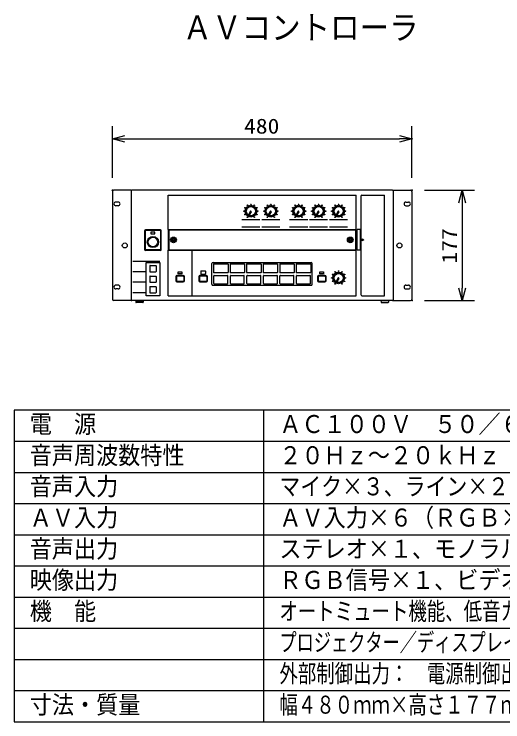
# Model space of a CAD drawing. Units: millimetres, scale not verified. Extents: x -63 to 63, y -56 to 57.
# Drawn here: x -62.5 to 15.8, y -56.4 to 57.1 of the extents above; entities that cross this region are included whole.
import ezdxf
from ezdxf.enums import TextEntityAlignment as Align

# ---------------------------------------------------------------- set-up
doc = ezdxf.new("R2010")
doc.units = ezdxf.units.MM
doc.header["$LTSCALE"] = 0.189787
doc.header["$PDMODE"] = 32
doc.header["$PDSIZE"] = 0.0949
for name, color, linetype in [('0-0_MOJI1', 2, 'Continuous'), ('0-2_GAIKEI', 1, 'Continuous'), ('0-3_WAKU', 7, 'Continuous')]:
    doc.layers.add(name, color=color, linetype=linetype)
doc.styles.add('ＭＳ ゴシック', font='')
doc.styles.get('ＭＳ ゴシック').set_extended_font_data('MS Gothic')

# ---------------------------------------------------------------- blocks, each defined once
blk = doc.blocks.new('_OPEN30')
at = {"layer": '0-3_WAKU'}
blk.add_line((0, 0), (-1, 0), dxfattribs=at)
blk.add_lwpolyline([(-1, 0.26795), (0, 0), (-1, -0.26795)], dxfattribs=at)

msp = doc.modelspace()

# ---------------------------------------------------------------- linework, layer by layer
at = {"layer": '0-2_GAIKEI', "color": 3}
for p, q in [((-46.7689, 30.8711), (-46.7689, 39.125)), ((1.2312, 30.8711), (1.2312, 39.125)), ((-44.7689, 37.125), (-0.7688, 37.125)), ((3.2634, 28.8693), (11.2634, 28.8693)), ((9.2634, 26.8693), (9.2634, 13.1693)), ((3.2634, 11.1693), (11.2634, 11.1693))]:
    msp.add_line(p, q, dxfattribs=at)
at = {"layer": '0-2_GAIKEI', "color": 7}
for p, q in [((-46.7689, 28.6693), (-46.7689, 11.3693)), ((-43.7689, 28.8693), (-46.5689, 28.8693)), ((-43.7689, 28.8693), (-43.7689, 11.1693)), ((-1.8688, 28.8693), (-43.6689, 28.8693)), ((-1.7688, 28.8693), (-1.7688, 11.1693)), ((-1.7688, 28.8693), (1.0312, 28.8693)), ((1.2312, 28.6693), (1.2312, 11.3693)), ((-43.7689, 11.1693), (-46.5689, 11.1693)), ((-1.8688, 11.1693), (-43.6689, 11.1693)), ((-1.7688, 11.1693), (1.0312, 11.1693))]:
    msp.add_line(p, q, dxfattribs=at)
at = {"layer": '0-2_GAIKEI'}
for p, q in [((-37.8385, 28.069), (-7.6988, 28.069)), ((-37.8385, 22.569), (-37.8385, 28.069)), ((-7.6988, 22.5893), (-7.6988, 28.069)), ((-6.9683, 27.8693), (-6.9683, 12.1693)), ((-6.7683, 28.0693), (-3.1865, 28.0693)), ((-3.1865, 11.9693), (-3.1865, 28.0693)), ((-45.8189, 26.9868), (-46.2189, 26.9868)), ((-45.8189, 26.3868), (-46.2189, 26.3868)), ((0.2812, 26.9868), (0.6812, 26.9868)), ((0.2812, 26.3868), (0.6812, 26.3868)), ((-24.6713, 25.4919), (-24.9213, 25.0589)), ((-24.5414, 25.4169), (-24.7914, 24.9839)), ((-21.4713, 25.4919), (-21.7213, 25.0589)), ((-21.3414, 25.4169), (-21.5914, 24.9839)), ((-17.0213, 25.4919), (-17.2713, 25.0589)), ((-16.8914, 25.4169), (-17.1414, 24.9839)), ((-13.8213, 25.4919), (-14.0713, 25.0589)), ((-13.6914, 25.4169), (-13.9414, 24.9839)), ((-10.6213, 25.4919), (-10.8713, 25.0589)), ((-10.4914, 25.4169), (-10.7414, 24.9839)), ((-26.0188, 24.1996), (-23.1188, 24.1996)), ((-22.8188, 24.1996), (-19.9188, 24.1996)), ((-18.3688, 24.1996), (-15.4688, 24.1996)), ((-15.1688, 24.1996), (-12.2688, 24.1996)), ((-11.9688, 24.1996), (-9.0688, 24.1996)), ((-26.0188, 22.9996), (-23.1188, 22.9996)), ((-22.8188, 22.9996), (-19.9188, 22.9996)), ((-18.3688, 22.9996), (-15.4688, 22.9996)), ((-15.1688, 22.9996), (-12.2688, 22.9996)), ((-11.9688, 22.9996), (-9.0688, 22.9996)), ((-41.6189, 22.3693), (-41.6189, 19.3693)), ((-41.5189, 22.3693), (-41.5189, 19.3693)), ((-39.0689, 22.5193), (-41.4689, 22.5193)), ((-39.0689, 22.4193), (-41.4689, 22.4193)), ((-39.0189, 19.3693), (-39.0189, 22.3693)), ((-38.9189, 19.3693), (-38.9189, 22.3693)), ((-37.8389, 22.5893), (-7.6988, 22.5893)), ((-37.8389, 22.5893), (-37.8389, 19.2493)), ((-37.7386, 22.5141), (-7.7438, 22.5141)), ((-37.7386, 22.5141), (-37.7386, 19.3246)), ((-7.7438, 19.3246), (-7.7438, 22.5141)), ((-7.6988, 19.2493), (-7.6988, 22.5893)), ((-7.5273, 19.2693), (-7.5273, 22.5693)), ((-37.1189, 20.9593), (-37.0089, 20.9593)), ((-37.1189, 20.8793), (-37.1189, 20.9593)), ((-37.0089, 20.8793), (-37.1189, 20.8793)), ((-37.0089, 21.0693), (-36.9289, 21.0693)), ((-37.0089, 20.9593), (-37.0089, 21.0693)), ((-37.0089, 20.7693), (-37.0089, 20.8793)), ((-36.9289, 20.7693), (-37.0089, 20.7693)), ((-36.9289, 21.0693), (-36.9289, 20.9593)), ((-36.9289, 20.9593), (-36.8189, 20.9593)), ((-36.9289, 20.8793), (-36.9289, 20.7693)), ((-36.8189, 20.8793), (-36.9289, 20.8793)), ((-36.8189, 20.9593), (-36.8189, 20.8793)), ((-6.7188, 21.0943), (-6.4688, 20.9193)), ((-6.7188, 21.0943), (-6.7188, 20.7443)), ((-6.4688, 20.9193), (-6.7188, 20.7443)), ((-39.0689, 19.3193), (-41.4689, 19.3193)), ((-37.7386, 19.3246), (-7.7438, 19.3246)), ((-39.0689, 19.2193), (-41.4689, 19.2193)), ((-37.8389, 19.2493), (-7.6988, 19.2493)), ((-37.8189, 11.9193), (-37.8189, 19.2493)), ((-33.9789, 11.9193), (-33.9789, 19.2493)), ((-7.7188, 11.9193), (-7.7188, 19.2493)), ((-7.5273, 19.2693), (-7.5254, 19.2693)), ((-6.9983, 19.2693), (-7.5273, 19.2693)), ((-43.4689, 17.4783), (-39.1689, 17.4783)), ((-41.3689, 11.9404), (-41.3689, 17.2783)), ((-41.3689, 17.2783), (-39.1689, 17.2783)), ((-39.1689, 17.2783), (-39.1689, 11.9404)), ((-30.8011, 13.8085), (-30.8011, 17.1195)), ((-30.6211, 17.2995), (-14.9165, 17.2995)), ((-30.556, 17.0374), (-30.556, 15.7038)), ((-30.511, 17.0824), (-28.2763, 17.0824)), ((-28.2313, 17.0374), (-28.2313, 15.7038)), ((-27.9035, 17.0374), (-27.9035, 15.7038)), ((-27.8585, 17.0824), (-25.6239, 17.0824)), ((-25.5789, 17.0374), (-25.5789, 15.7038)), ((-25.2536, 17.0374), (-25.2536, 15.7038)), ((-25.2086, 17.0824), (-22.974, 17.0824)), ((-22.929, 17.0374), (-22.929, 15.7038)), ((-22.6036, 17.0374), (-22.6036, 15.7038)), ((-22.5586, 17.0824), (-20.3239, 17.0824)), ((-20.2789, 17.0374), (-20.2789, 15.7038)), ((-19.9535, 17.0374), (-19.9535, 15.7038)), ((-19.9085, 17.0824), (-17.6738, 17.0824)), ((-17.6288, 17.0374), (-17.6288, 15.7038)), ((-17.3036, 17.0374), (-17.3036, 15.7038)), ((-17.2586, 17.0824), (-15.0239, 17.0824)), ((-14.9789, 17.0374), (-14.9789, 15.7038)), ((-14.7365, 13.8085), (-14.7365, 17.1195)), ((-40.7689, 16.7543), (-40.7689, 15.8443)), ((-40.7239, 16.7993), (-39.8139, 16.7993)), ((-39.7689, 16.7543), (-39.7689, 15.8443)), ((-32.5233, 15.9434), (-31.8933, 15.9434)), ((-43.4689, 15.8693), (-41.4951, 15.8693)), ((-40.7689, 15.0643), (-40.7689, 14.1543)), ((-40.7239, 15.7993), (-39.8139, 15.7993)), ((-40.7239, 15.1093), (-39.8139, 15.1093)), ((-39.7689, 15.0643), (-39.7689, 14.1543)), ((-36.6189, 15.0089), (-36.6189, 14.3496)), ((-36.5038, 15.0092), (-36.5038, 14.348)), ((-35.3996, 15.1889), (-36.4389, 15.1889)), ((-35.3989, 15.0738), (-36.4388, 15.0742)), ((-36.2289, 15.4593), (-36.2289, 15.7793)), ((-36.2289, 15.7793), (-35.6089, 15.7793)), ((-35.6089, 15.4593), (-36.2289, 15.4593)), ((-35.6089, 15.7793), (-35.6089, 15.4593)), ((-35.3339, 15.0088), (-35.3339, 14.348)), ((-35.2196, 14.3496), (-35.2196, 15.0089)), ((-32.9192, 15.0089), (-32.9192, 14.3496)), ((-32.8041, 15.0092), (-32.8041, 14.348)), ((-31.6999, 15.1889), (-32.7392, 15.1889)), ((-31.6992, 15.0738), (-32.7391, 15.0742)), ((-32.5833, 15.8834), (-32.5833, 15.5034)), ((-32.5233, 15.4434), (-31.8933, 15.4434)), ((-31.8333, 15.8834), (-31.8333, 15.5034)), ((-31.6342, 15.0088), (-31.6342, 14.348)), ((-31.5199, 14.3496), (-31.5199, 15.0089)), ((-28.2763, 15.6588), (-30.511, 15.6588)), ((-30.507, 13.9258), (-30.507, 15.1299)), ((-30.437, 15.1999), (-28.3507, 15.1999)), ((-28.2807, 13.9258), (-28.2807, 15.1299)), ((-25.6239, 15.6588), (-27.8585, 15.6588)), ((-27.8546, 13.9258), (-27.8546, 15.1299)), ((-27.7846, 15.1999), (-25.6982, 15.1999)), ((-25.6282, 13.9258), (-25.6282, 15.1299)), ((-22.974, 15.6588), (-25.2086, 15.6588)), ((-25.2047, 13.9258), (-25.2047, 15.1299)), ((-25.1347, 15.1999), (-23.0483, 15.1999)), ((-22.9783, 13.9258), (-22.9783, 15.1299)), ((-20.3239, 15.6588), (-22.5586, 15.6588)), ((-22.5546, 13.9258), (-22.5546, 15.1299)), ((-22.4846, 15.1999), (-20.3983, 15.1999)), ((-20.3283, 13.9258), (-20.3283, 15.1299)), ((-17.6738, 15.6588), (-19.9085, 15.6588)), ((-19.9046, 13.9258), (-19.9046, 15.1299)), ((-19.8346, 15.1999), (-17.7482, 15.1999)), ((-17.6782, 13.9258), (-17.6782, 15.1299)), ((-15.0239, 15.6588), (-17.2586, 15.6588)), ((-17.2546, 13.9258), (-17.2546, 15.1299)), ((-17.1846, 15.1999), (-15.0983, 15.1999)), ((-15.0283, 13.9258), (-15.0283, 15.1299)), ((-13.9188, 15.0089), (-13.9188, 14.3496)), ((-13.8038, 15.0092), (-13.8038, 14.348)), ((-12.6996, 15.1889), (-13.7388, 15.1889)), ((-12.6988, 15.0738), (-13.7388, 15.0742)), ((-12.6339, 15.0088), (-12.6339, 14.348)), ((-12.5196, 14.3496), (-12.5196, 15.0089)), ((-10.6213, 14.7919), (-10.8713, 14.3589)), ((-45.8189, 13.6518), (-46.2189, 13.6518)), ((-43.4689, 14.1793), (-41.4951, 14.1793)), ((-40.7239, 14.1093), (-39.8139, 14.1093)), ((-36.4389, 14.1696), (-35.3996, 14.1696)), ((-36.4388, 14.283), (-35.3989, 14.283)), ((-32.7392, 14.1696), (-31.6999, 14.1696)), ((-32.7391, 14.283), (-31.6992, 14.283)), ((-30.6211, 13.6285), (-14.9165, 13.6285)), ((-30.437, 13.8558), (-28.3507, 13.8558)), ((-27.7846, 13.8558), (-25.6982, 13.8558)), ((-25.1347, 13.8558), (-23.0483, 13.8558)), ((-22.4846, 13.8558), (-20.3983, 13.8558)), ((-19.8346, 13.8558), (-17.7482, 13.8558)), ((-17.1846, 13.8558), (-15.0983, 13.8558)), ((-13.7388, 14.283), (-12.6989, 14.283)), ((-13.7388, 14.1696), (-12.6996, 14.1696)), ((-10.4914, 14.7169), (-10.7414, 14.2839)), ((0.2812, 13.6518), (0.6812, 13.6518)), ((-45.8189, 13.0518), (-46.2189, 13.0518)), ((-43.4689, 12.4893), (-41.4951, 12.4893)), ((-40.7689, 13.3743), (-40.7689, 12.4643)), ((-40.7239, 13.4193), (-39.8139, 13.4193)), ((-39.7689, 13.3743), (-39.7689, 12.4643)), ((0.2812, 13.0518), (0.6812, 13.0518)), ((-39.1689, 11.9404), (-41.3689, 11.9404)), ((-40.7239, 12.4193), (-39.8139, 12.4193)), ((-37.8189, 11.9193), (-7.7188, 11.9193)), ((-6.7683, 11.9693), (-3.1865, 11.9693)), ((-43.0239, 11.1193), (-42.999, 10.9036)), ((-41.8884, 10.8593), (-42.9493, 10.8593)), ((-41.8139, 11.1193), (-41.8388, 10.9036)), ((-3.7538, 11.1193), (-3.7538, 11.1693)), ((-2.4838, 11.1193), (-3.7538, 11.1193)), ((-3.7238, 11.1193), (-3.6989, 10.9036)), ((-3.6493, 10.8593), (-2.5884, 10.8593)), ((-2.5138, 11.1193), (-2.5387, 10.9036)), ((-2.4838, 11.1693), (-2.4838, 11.1193))]:
    msp.add_line(p, q, dxfattribs=at)
for points in [[(-40.5789, 21.8593), (-39.9589, 21.8593), (-39.9589, 22.1793), (-40.5789, 22.1793)], [(-8.6088, 20.9593), (-8.6088, 21.0693), (-8.6888, 21.0693), (-8.6888, 20.9593), (-8.7988, 20.9593), (-8.7988, 20.8793), (-8.6888, 20.8793), (-8.6888, 20.7693), (-8.6088, 20.7693), (-8.6088, 20.8793), (-8.4988, 20.8793), (-8.4988, 20.9593)], [(-13.5288, 15.7793), (-12.9088, 15.7793), (-12.9088, 15.4593), (-13.5288, 15.4593)]]:
    msp.add_lwpolyline(points, close=True, dxfattribs=at)
for points in [[(-6.9983, 19.2693), (-6.9983, 22.5693), (-7.5273, 22.5693)], [(-43.0539, 11.1693), (-43.0539, 11.1193), (-41.7839, 11.1193), (-41.7839, 11.1693)]]:
    msp.add_lwpolyline(points, dxfattribs=at)
for centre, radius in [((-25.5215, 26.0693), 0.05), ((-24.569, 25.5193), 0.9378), ((-24.569, 25.5193), 0.8414), ((-24.569, 25.5193), 0.7308), ((-25.1188, 26.472), 0.05), ((-24.5688, 26.6193), 0.05), ((-24.0188, 26.472), 0.05), ((-23.6162, 26.0693), 0.05), ((-22.3215, 26.0693), 0.05), ((-21.369, 25.5193), 0.9378), ((-21.369, 25.5193), 0.8414), ((-21.369, 25.5193), 0.7308), ((-21.9188, 26.472), 0.05), ((-21.3688, 26.6193), 0.05), ((-20.8188, 26.472), 0.05), ((-20.4162, 26.0693), 0.05), ((-17.8715, 26.0693), 0.05), ((-16.9189, 25.5193), 0.9378), ((-16.9189, 25.5193), 0.8414), ((-16.9189, 25.5193), 0.7308), ((-17.4688, 26.472), 0.05), ((-16.9188, 26.6193), 0.05), ((-16.3688, 26.472), 0.05), ((-15.9662, 26.0693), 0.05), ((-14.6715, 26.0693), 0.05), ((-13.7189, 25.5193), 0.9378), ((-13.7189, 25.5193), 0.8414), ((-13.7189, 25.5193), 0.7308), ((-14.2688, 26.472), 0.05), ((-13.7188, 26.6193), 0.05), ((-13.1688, 26.472), 0.05), ((-12.7662, 26.0693), 0.05), ((-11.4715, 26.0693), 0.05), ((-10.5189, 25.5193), 0.9378), ((-10.5189, 25.5193), 0.8414), ((-10.5189, 25.5193), 0.7308), ((-11.0688, 26.472), 0.05), ((-10.5188, 26.6193), 0.05), ((-9.9688, 26.472), 0.05), ((-9.5662, 26.0693), 0.05), ((-25.6688, 25.5193), 0.05), ((-25.5215, 24.9693), 0.05), ((-23.6162, 24.9693), 0.05), ((-23.4688, 25.5193), 0.05), ((-22.4688, 25.5193), 0.05), ((-22.3215, 24.9693), 0.05), ((-20.4162, 24.9693), 0.05), ((-20.2688, 25.5193), 0.05), ((-18.0188, 25.5193), 0.05), ((-17.8715, 24.9693), 0.05), ((-15.9662, 24.9693), 0.05), ((-15.8188, 25.5193), 0.05), ((-14.8188, 25.5193), 0.05), ((-14.6715, 24.9693), 0.05), ((-12.7662, 24.9693), 0.05), ((-12.6188, 25.5193), 0.05), ((-11.6188, 25.5193), 0.05), ((-11.4715, 24.9693), 0.05), ((-9.5662, 24.9693), 0.05), ((-9.4188, 25.5193), 0.05), ((-25.1188, 24.5667), 0.05), ((-24.0188, 24.5667), 0.05), ((-21.9188, 24.5667), 0.05), ((-20.8188, 24.5667), 0.05), ((-17.4688, 24.5667), 0.05), ((-16.3688, 24.5667), 0.05), ((-14.2688, 24.5667), 0.05), ((-13.1688, 24.5667), 0.05), ((-11.0688, 24.5667), 0.05), ((-9.9688, 24.5667), 0.05), ((-40.2689, 20.5693), 0.9), ((-40.2689, 20.5693), 0.7637), ((-36.9689, 20.9193), 0.4553), ((-36.9689, 20.9193), 0.315), ((-8.6488, 20.9193), 0.4553), ((-8.6488, 20.9193), 0.315), ((-44.7689, 20.0193), 0.4), ((-0.7688, 20.0193), 0.4), ((-10.5188, 15.9193), 0.05), ((-11.6188, 14.8193), 0.05), ((-11.4715, 15.3693), 0.05), ((-10.5189, 14.8193), 0.9378), ((-10.5189, 14.8193), 0.8414), ((-10.5189, 14.8193), 0.7308), ((-11.0688, 15.772), 0.05), ((-9.9688, 15.772), 0.05), ((-9.5662, 15.3693), 0.05), ((-9.4188, 14.8193), 0.05), ((-11.4715, 14.2693), 0.05), ((-11.0688, 13.8667), 0.05), ((-9.9688, 13.8667), 0.05), ((-9.5662, 14.2693), 0.05)]:
    msp.add_circle(centre, radius, dxfattribs=at)
at = {"layer": '0-2_GAIKEI', "color": 7}
for centre, radius, start, end in [((-46.5689, 28.6693), 0.2, 90, 180), ((-43.6689, 28.7693), 0.1, 90, 180), ((-1.8688, 28.7693), 0.1, 360, 90), ((1.0312, 28.6693), 0.2, 0, 90), ((-46.5689, 11.3693), 0.2, 180, 270), ((1.0312, 11.3693), 0.2, 270, 360), ((-43.6689, 11.2693), 0.1, 180, 270), ((-1.8688, 11.2693), 0.1, 270, 360)]:
    msp.add_arc(centre, radius, start, end, dxfattribs=at)
at = {"layer": '0-2_GAIKEI'}
for centre, radius, start, end in [((-6.7683, 27.8693), 0.2, 90, 180), ((-46.2189, 26.6868), 0.3, 90, 270), ((-45.8189, 26.6868), 0.3, 270, 90), ((0.2812, 26.6868), 0.3, 90, 270), ((0.6812, 26.6868), 0.3, 270, 90), ((-24.8563, 25.0214), 0.075, 150, 330), ((-24.6063, 25.4544), 0.075, 330, 150), ((-21.6563, 25.0214), 0.075, 150, 330), ((-21.4063, 25.4544), 0.075, 330, 150), ((-17.2063, 25.0214), 0.075, 150, 330), ((-16.9563, 25.4544), 0.075, 330, 150), ((-14.0063, 25.0214), 0.075, 150, 330), ((-13.7563, 25.4544), 0.075, 330, 150), ((-10.8063, 25.0214), 0.075, 150, 330), ((-10.5563, 25.4544), 0.075, 330, 150), ((-41.4689, 22.3693), 0.15, 90, 180), ((-41.4689, 22.3693), 0.05, 90, 180), ((-39.0689, 22.3693), 0.15, 0, 90), ((-39.0689, 22.3693), 0.05, 0, 90), ((-41.4689, 19.3693), 0.15, 180, 270), ((-41.4689, 19.3693), 0.05, 180, 270), ((-39.0689, 19.3693), 0.05, 270, 0), ((-39.0689, 19.3693), 0.15, 270, 0), ((-30.6211, 17.1195), 0.18, 90, 180), ((-30.511, 17.0374), 0.045, 90, 180), ((-28.2763, 17.0374), 0.045, 0, 90), ((-27.8585, 17.0374), 0.045, 90, 180), ((-25.6239, 17.0374), 0.045, 0, 90), ((-25.2086, 17.0374), 0.045, 90, 180), ((-22.974, 17.0374), 0.045, 0, 90), ((-22.5586, 17.0374), 0.045, 90, 180), ((-20.3239, 17.0374), 0.045, 0, 90), ((-19.9085, 17.0374), 0.045, 90, 180), ((-17.6738, 17.0374), 0.045, 0, 90), ((-17.2586, 17.0374), 0.045, 90, 180), ((-15.0239, 17.0374), 0.045, 0, 90), ((-14.9165, 17.1195), 0.18, 360, 90), ((-40.7239, 16.7543), 0.045, 90, 180), ((-39.8139, 16.7543), 0.045, 0, 90), ((-32.5233, 15.8834), 0.06, 90, 180), ((-31.8933, 15.8834), 0.06, 0, 90), ((-40.7239, 15.8443), 0.045, 180, 270), ((-40.7239, 15.0643), 0.045, 90, 180), ((-39.8139, 15.8443), 0.045, 270, 0), ((-39.8139, 15.0643), 0.045, 0, 90), ((-36.4389, 15.0089), 0.18, 90, 180), ((-36.4388, 15.0092), 0.065, 89.97604, 180), ((-35.3996, 15.0089), 0.18, 0, 90), ((-35.3989, 15.0088), 0.065, 360, 89.97604), ((-32.7392, 15.0089), 0.18, 90, 180), ((-32.7391, 15.0092), 0.065, 89.97604, 180), ((-32.5233, 15.5034), 0.06, 180, 270), ((-31.8933, 15.5034), 0.06, 270, 360), ((-31.6999, 15.0089), 0.18, 0, 90), ((-31.6992, 15.0088), 0.065, 360, 89.97604), ((-30.511, 15.7038), 0.045, 180, 270), ((-30.437, 15.1299), 0.07, 90, 180), ((-28.3507, 15.1299), 0.07, 0, 90), ((-28.2763, 15.7038), 0.045, 270, 0), ((-27.8585, 15.7038), 0.045, 180, 270), ((-27.7846, 15.1299), 0.07, 90, 180), ((-25.6982, 15.1299), 0.07, 0, 90), ((-25.6239, 15.7038), 0.045, 270, 0), ((-25.2086, 15.7038), 0.045, 180, 270), ((-25.1347, 15.1299), 0.07, 90, 180), ((-23.0483, 15.1299), 0.07, 0, 90), ((-22.974, 15.7038), 0.045, 270, 0), ((-22.5586, 15.7038), 0.045, 180, 270), ((-22.4846, 15.1299), 0.07, 90, 180), ((-20.3983, 15.1299), 0.07, 0, 90), ((-20.3239, 15.7038), 0.045, 270, 0), ((-19.9085, 15.7038), 0.045, 180, 270), ((-19.8346, 15.1299), 0.07, 90, 180), ((-17.7482, 15.1299), 0.07, 0, 90), ((-17.6738, 15.7038), 0.045, 270, 0), ((-17.2586, 15.7038), 0.045, 180, 270), ((-17.1846, 15.1299), 0.07, 90, 180), ((-15.0983, 15.1299), 0.07, 0, 90), ((-15.0239, 15.7038), 0.045, 270, 0), ((-13.7388, 15.0089), 0.18, 90, 180), ((-13.7388, 15.0092), 0.065, 89.97604, 180), ((-12.6996, 15.0089), 0.18, 0, 90), ((-12.6989, 15.0088), 0.065, 360, 89.97604), ((-10.5563, 14.7544), 0.075, 330, 150), ((-46.2189, 13.3518), 0.3, 90, 270), ((-45.8189, 13.3518), 0.3, 270, 90), ((-40.7239, 14.1543), 0.045, 180, 270), ((-39.8139, 14.1543), 0.045, 270, 0), ((-36.4389, 14.3496), 0.18, 180, 270), ((-36.4388, 14.348), 0.065, 180, 270), ((-35.3996, 14.3496), 0.18, 270, 0), ((-35.3989, 14.348), 0.065, 270, 0), ((-32.7392, 14.3496), 0.18, 180, 270), ((-32.7391, 14.348), 0.065, 180, 270), ((-31.6999, 14.3496), 0.18, 270, 0), ((-31.6992, 14.348), 0.065, 270, 0), ((-30.6211, 13.8085), 0.18, 180, 270), ((-30.437, 13.9258), 0.07, 180, 270), ((-28.3507, 13.9258), 0.07, 270, 360), ((-27.7846, 13.9258), 0.07, 180, 270), ((-25.6982, 13.9258), 0.07, 270, 360), ((-25.1347, 13.9258), 0.07, 180, 270), ((-23.0483, 13.9258), 0.07, 270, 360), ((-22.4846, 13.9258), 0.07, 180, 270), ((-20.3983, 13.9258), 0.07, 270, 360), ((-19.8346, 13.9258), 0.07, 180, 270), ((-17.7482, 13.9258), 0.07, 270, 360), ((-17.1846, 13.9258), 0.07, 180, 270), ((-15.0983, 13.9258), 0.07, 270, 360), ((-14.9165, 13.8085), 0.18, 270, 360), ((-13.7388, 14.3496), 0.18, 180, 270), ((-13.7388, 14.348), 0.065, 180, 270), ((-12.6996, 14.3496), 0.18, 270, 0), ((-12.6989, 14.348), 0.065, 270, 0), ((-10.8063, 14.3214), 0.075, 150, 330), ((0.2812, 13.3518), 0.3, 90, 270), ((0.6812, 13.3518), 0.3, 270, 90), ((-40.7239, 13.3743), 0.045, 90, 180), ((-39.8139, 13.3743), 0.045, 0, 90), ((-40.7239, 12.4643), 0.045, 180, 270), ((-39.8139, 12.4643), 0.045, 270, 0), ((-6.7683, 12.1693), 0.2, 180, 270), ((-42.9493, 10.9093), 0.05, 186.58193, 270), ((-41.8884, 10.9093), 0.05, 270, 353.41807), ((-3.6493, 10.9093), 0.05, 186.58193, 270), ((-2.5884, 10.9093), 0.05, 270, 353.41807)]:
    msp.add_arc(centre, radius, start, end, dxfattribs=at)
at = {"layer": '0-3_WAKU', "color": 4}
for p, q in [((-62.5001, -6.3667), (-62.5001, -56.3667)), ((62.5001, -6.3667), (-62.5001, -6.3667)), ((-22.5, -56.3667), (-22.5, -6.3667)), ((-62.5001, -56.3667), (62.5001, -56.3667))]:
    msp.add_line(p, q, dxfattribs=at)
at = {"layer": '0-3_WAKU', "color": 1}
for p, q in [((-62.5001, -11.3667), (62.5001, -11.3667)), ((-62.5001, -16.3667), (62.5001, -16.3667)), ((-62.5001, -21.3667), (62.5001, -21.3667)), ((-62.5001, -26.3667), (62.5001, -26.3667)), ((-62.5001, -31.3667), (62.5001, -31.3667)), ((-62.5001, -36.3667), (62.5001, -36.3667)), ((-62.5001, -41.3667), (62.5001, -41.3667)), ((-62.5001, -46.3667), (62.5001, -46.3667)), ((-62.5001, -51.3667), (62.5001, -51.3667))]:
    msp.add_line(p, q, dxfattribs=at)
at = {"layer": '0-3_WAKU'}
for p in [(1.2312, 37.125), (-46.7689, 28.8711), (1.2312, 28.8711), (1.2634, 28.8693), (1.2634, 11.1693), (9.2634, 11.1693)]:
    msp.add_point(p, dxfattribs=at)

# ---------------------------------------------------------------- block references
at = {"layer": '0-2_GAIKEI', "xscale": 2, "yscale": 2}
for p, rotation in [((-46.7689, 37.125), 180), ((9.2634, 28.8693), 90), ((9.2634, 11.1693), 270)]:
    msp.add_blockref('_OPEN30', p, dxfattribs=dict(at, rotation=rotation))
msp.add_blockref('_OPEN30', (1.2312, 37.125), dxfattribs=at)

# ---------------------------------------------------------------- texts
at = {"layer": '0-0_MOJI1', "style": 'ＭＳ ゴシック'}
for s, height, width, p in [('ＡＶコントローラ', 3.849, 0.9, (-35.5, 51.8932)), ('電\u3000源', 2.886, 0.9, (-60.0001, -10.9218)), ('ＡＣ１００Ｖ\u3000５０／６０Ｈｚ', 2.886, 0.9, (-20, -10.9218)), ('音声周波数特性', 2.886, 0.9, (-60.0001, -15.9218)), ('２０Ｈｚ～２０ｋＨｚ', 2.886, 0.9, (-20, -15.9218)), ('音声入力', 2.886, 0.9, (-60.0001, -20.9218)), ('マイク×３、ライン×２、ワイヤレスマイク入力×１', 2.886, 0.85, (-20, -20.9218)), ('ＡＶ入力', 2.886, 0.9, (-60.0001, -25.9218)), ('ＡＶ入力×６（ＲＧＢ×３、ビデオ×３）', 2.886, 0.9, (-20, -25.9218)), ('音声出力', 2.886, 0.9, (-60.0001, -30.9218)), ('ステレオ×１、モノラル×１、ＲＥＣ×１', 2.886, 0.9, (-20, -30.9218)), ('映像出力', 2.886, 0.9, (-60.0001, -35.9218)), ('ＲＧＢ信号×１、ビデオ信号×１（２分配出力）', 2.886, 0.9, (-20, -35.9218)), ('機\u3000能', 2.886, 0.9, (-60.0001, -40.9218)), ('オートミュート機能、低音カット機能（マイク入力に搭載）', 2.886, 0.75, (-20, -40.9218)), ('プロジェクター／ディスプレイ制御：\u3000ＲＳ２３２Ｃ、パラレル', 2.886, 0.7, (-20, -45.9218)), ('外部制御出力：\u3000電源制御出力、リモート出力×３', 2.886, 0.75, (-20, -50.9219)), ('寸法・質量', 2.886, 0.9, (-60.0001, -55.9219)), ('幅４８０ｍｍ×高さ１７７ｍ×奥行１６０ｍｍ  約５．７ｋｇ', 2.886, 0.75, (-20, -55.9219))]:
    msp.add_text(s, height=height, dxfattribs=dict(at, width=width)).set_placement(p, align=Align.BOTTOM_LEFT)
at = {"layer": '0-2_GAIKEI', "color": 3, "style": 'ＭＳ ゴシック', "width": 1.15}
msp.add_text('480', height=2.406, dxfattribs=at).set_placement((-25.656, 37.2345), align=Align.BOTTOM_LEFT)
msp.add_text('177', height=2.406, rotation=90, dxfattribs=at).set_placement((9.1539, 17.1322), align=Align.BOTTOM_LEFT)

doc.saveas('drawing.dxf')
